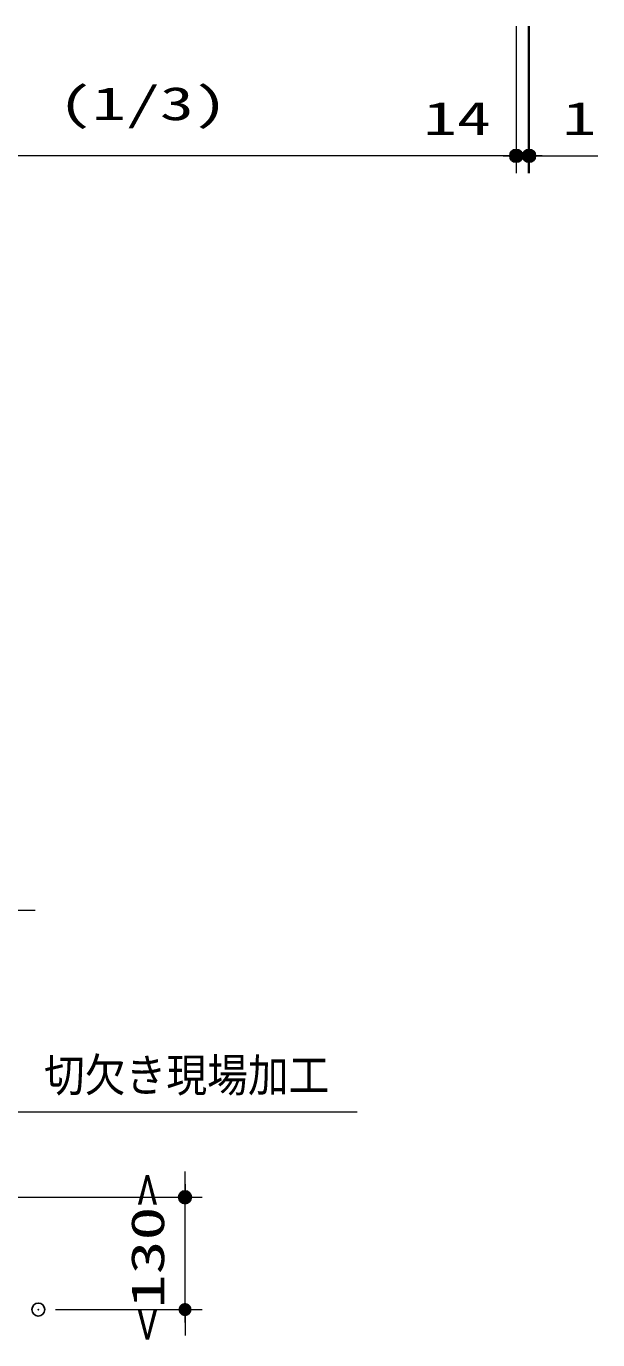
# Model space of a CAD drawing. Units: millimetres, scale not verified. Extents: x -9797 to 9797, y -4555 to 4555.
# Drawn here: x 620 to 1282, y -1896 to -375 of the extents above; entities that cross this region are included whole.
import ezdxf
from ezdxf.enums import TextEntityAlignment as Align

# ---------------------------------------------------------------- set-up
doc = ezdxf.new("R2010")
doc.units = ezdxf.units.MM
doc.header["$LTSCALE"] = 30
doc.header["$PDMODE"] = 32
doc.header["$PDSIZE"] = 15
for name, color, linetype, lineweight in [('0-0_0', 7, 'Continuous', 25), ('0-3_寸法ﾚｲﾔｰ', 30, 'Continuous', 13), ('0-4_DEFPOINTS', 7, 'Continuous', 25)]:
    doc.layers.add(name, color=color, linetype=linetype, lineweight=lineweight)
doc.styles.add('ＭＳ ゴシック', font='')
doc.styles.get('ＭＳ ゴシック').set_extended_font_data('MS Gothic')

# ---------------------------------------------------------------- blocks, each defined once
blk = doc.blocks.new('_DOT')
at = {"layer": '0-0_0', "color": 30}
blk.add_line((-15, 0), (-30, 0), dxfattribs=at)
for points in [[(0, 0), (-15, 0), (-14.88, 1.88)], [(0, 0), (-14.88, -1.88), (-15, 0)], [(0, 0), (-14.88, 1.88), (-14.53, 3.73)], [(0, 0), (-14.53, -3.73), (-14.88, -1.88)], [(0, 0), (-14.53, 3.73), (-13.95, 5.52)], [(0, 0), (-13.95, -5.52), (-14.53, -3.73)], [(0, 0), (-13.95, 5.52), (-13.14, 7.23)], [(0, 0), (-13.14, -7.23), (-13.95, -5.52)], [(0, 0), (-13.14, 7.23), (-12.14, 8.82)], [(0, 0), (-12.14, -8.82), (-13.14, -7.23)], [(0, 0), (-12.14, 8.82), (-10.93, 10.27)], [(0, 0), (-10.93, -10.27), (-12.14, -8.82)], [(0, 0), (-10.93, 10.27), (-9.56, 11.56)], [(0, 0), (-9.56, -11.56), (-10.93, -10.27)], [(0, 0), (-9.56, 11.56), (-8.04, 12.66)], [(0, 0), (-8.04, -12.66), (-9.56, -11.56)], [(0, 0), (-8.04, 12.66), (-6.39, 13.57)], [(0, 0), (-6.39, -13.57), (-8.04, -12.66)], [(0, 0), (-6.39, 13.57), (-4.64, 14.27)], [(0, 0), (-4.64, -14.27), (-6.39, -13.57)], [(0, 0), (-4.64, 14.27), (-2.81, 14.73)], [(0, 0), (-2.81, -14.73), (-4.64, -14.27)], [(0, 0), (-2.81, 14.73), (-0.94, 14.97)], [(0, 0), (-0.94, -14.97), (-2.81, -14.73)], [(0, 0), (-0.94, 14.97), (0.94, 14.97)], [(0, 0), (0.94, -14.97), (-0.94, -14.97)], [(0, 0), (0.94, 14.97), (2.81, 14.73)], [(0, 0), (2.81, 14.73), (4.64, 14.27)], [(0, 0), (4.64, 14.27), (6.39, 13.57)], [(0, 0), (6.39, 13.57), (8.04, 12.66)], [(0, 0), (8.04, 12.66), (9.56, 11.56)], [(0, 0), (9.56, 11.56), (10.93, 10.27)], [(0, 0), (10.93, 10.27), (12.14, 8.82)], [(0, 0), (12.14, 8.82), (13.14, 7.23)], [(0, 0), (13.14, 7.23), (13.95, 5.52)], [(0, 0), (13.95, 5.52), (14.53, 3.73)], [(0, 0), (14.53, 3.73), (14.88, 1.88)], [(0, 0), (14.88, 1.88), (15, 0)], [(0, 0), (2.81, -14.73), (0.94, -14.97)], [(0, 0), (4.64, -14.27), (2.81, -14.73)], [(0, 0), (6.39, -13.57), (4.64, -14.27)], [(0, 0), (8.04, -12.66), (6.39, -13.57)], [(0, 0), (9.56, -11.56), (8.04, -12.66)], [(0, 0), (10.93, -10.27), (9.56, -11.56)], [(0, 0), (12.14, -8.82), (10.93, -10.27)], [(0, 0), (13.14, -7.23), (12.14, -8.82)], [(0, 0), (13.95, -5.52), (13.14, -7.23)], [(0, 0), (14.53, -3.73), (13.95, -5.52)], [(0, 0), (14.88, -1.88), (14.53, -3.73)], [(0, 0), (15, 0), (14.88, -1.88)]]:
    blk.add_solid(points, dxfattribs=at)

msp = doc.modelspace()

# ---------------------------------------------------------------- linework, layer by layer
at = {"layer": '0-3_寸法ﾚｲﾔｰ'}
for p, q in [((1187.79, -375.14), (1187.79, -545.14)), ((1187.79, -375.14), (1187.79, -545.14)), ((1201.79, -375.14), (1201.79, -545.14)), ((1201.79, -375.14), (1201.79, -545.14)), ((1202.79, -375.14), (1202.79, -545.14)), ((1172.79, -525.14), (312.79, -525.14)), ((1187.79, -525.14), (1071.37, -525.14)), ((1172.79, -525.14), (1157.79, -525.14)), ((1186.79, -525.14), (1171.79, -525.14)), ((1201.79, -525.14), (1187.79, -525.14)), ((1201.79, -525.14), (1202.79, -525.14)), ((1202.79, -525.14), (1282.32, -525.14)), ((1216.79, -525.14), (1231.79, -525.14)), ((1217.79, -525.14), (1232.79, -525.14)), ((804.07, -1715.93), (804.07, -1700.93)), ((599.07, -1730.93), (824.07, -1730.93)), ((804.07, -1860.93), (804.07, -1730.93)), ((654.07, -1860.93), (824.07, -1860.93)), ((804.07, -1875.93), (804.07, -1890.93))]:
    msp.add_line(p, q, dxfattribs=at)
for points in [[(630.22, -1398.93), (531.17, -1398.93), (469.57, -1248.93)], [(1003.4, -1632.47), (600.67, -1632.47), (400.44, -1789.66)]]:
    msp.add_lwpolyline(points, dxfattribs=at)
at = {"layer": '0-4_DEFPOINTS'}
for p in [(1187.79, -525.14), (1202.79, -525.14), (804.07, -1730.93), (634.07, -1860.93)]:
    msp.add_point(p, dxfattribs=at)

# ---------------------------------------------------------------- block references
at = {"layer": '0-3_寸法ﾚｲﾔｰ', "xscale": 0.5, "yscale": 0.5}
for p in [(1187.79, -525.14), (1187.79, -525.14), (1201.79, -525.14)]:
    msp.add_blockref('_DOT', p, dxfattribs=at)
for p, rotation in [((1201.79, -525.14), 180), ((1202.79, -525.14), 180), ((804.07, -1730.93), 270), ((804.07, -1860.93), 90)]:
    msp.add_blockref('_DOT', p, dxfattribs=dict(at, rotation=rotation))

# ---------------------------------------------------------------- texts
at = {"layer": '0-3_寸法ﾚｲﾔｰ', "style": 'ＭＳ ゴシック', "width": 1.5}
for s, p in [('(1/3)', (657.08, -495.39)), ('14', (1079.94, -512.54)), ('1', (1241.37, -512.54))]:
    msp.add_text(s, height=38.49, dxfattribs=at).set_placement(p, align=Align.BOTTOM_LEFT)
at = {"layer": '0-3_寸法ﾚｲﾔｰ', "color": 7, "style": 'ＭＳ ゴシック', "width": 0.9}
msp.add_text('切欠き現場加工', height=38.49, dxfattribs=at).set_placement((640.67, -1620.27), align=Align.BOTTOM_LEFT)
at = {"layer": '0-3_寸法ﾚｲﾔｰ', "style": 'ＭＳ ゴシック', "width": 1.5}
msp.add_text('<130>', height=38.49, rotation=90, dxfattribs=at).set_placement((791.47, -1898.78), align=Align.BOTTOM_LEFT)

doc.saveas('drawing.dxf')
